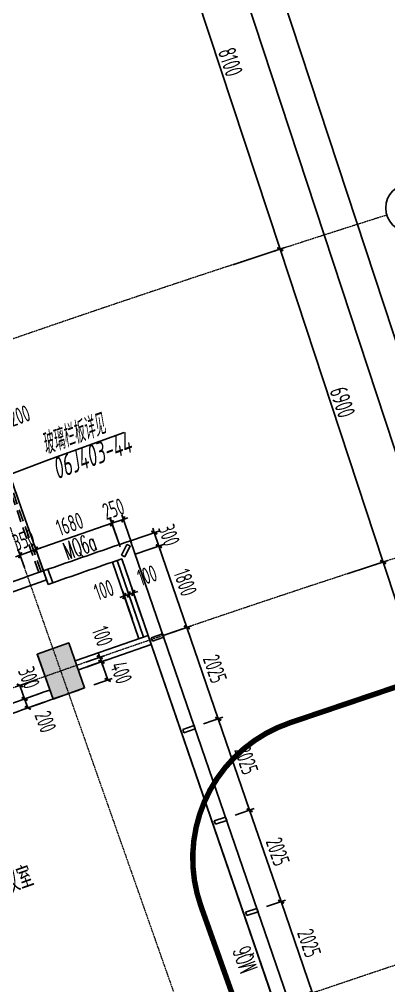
# Model space of a CAD drawing. Header units: millimetres. Extents: x 0 to 12110233, y -6694180 to 0.
# Drawn here: x 11677863 to 11685591, y -6416127 to -6395881 of the extents above; entities that cross this region are included whole.
import ezdxf
from ezdxf.enums import TextEntityAlignment as Align

# ---------------------------------------------------------------- set-up
doc = ezdxf.new("R2010")
doc.units = ezdxf.units.MM
doc.header["$LTSCALE"] = 10
for name, pattern in [('A1-RG-AXIS-3~4F$0$CENTER', [50.8, 31.75, -6.35, 6.35, -6.35]), ('A1-RI-F3$0$DASHED', [0.75, 0.5, -0.25]), ('A1-RI-F3$0$HIDDEN2', [0.1875, 0.125, -0.0625])]:
    doc.linetypes.add(name, pattern=pattern)
for name, color, linetype in [('A1-RD-3F$0$A-DIMS-1：100', 1, 'Continuous'), ('A1-RD-3F$0$A-GLAZ', 140, 'Continuous'), ('A1-RD-3F$0$A-louban', 5, 'Continuous'), ('A1-RG-AXIS-3~4F$0$A-COLU-HATH', 8, 'Continuous'), ('A1-RG-AXIS-3~4F$0$A-COLUMN', 7, 'Continuous'), ('A1-RG-AXIS-3~4F$0$A-DIMS-100', 1, 'Continuous'), ('A1-RG-AXIS-3~4F$0$A-SYMB-NAME', 13, 'Continuous'), ('A1-RI-F3$0$A-DIMS-1：100', 1, 'Continuous'), ('A1-RI-F3$0$A-FUZHUXIAN', 55, 'A1-RI-F3$0$HIDDEN2'), ('A1-RI-F3$0$A-SYMB', 4, 'Continuous'), ('A1-RI-F3$0$A-SYMB-AREA', 4, 'Continuous'), ('A1-RI-F3$0$A-SYMB-NAME', 4, 'Continuous'), ('A1-RI-F3$0$A-TEXT', 4, 'Continuous'), ('A1-RI-F3$0$A-TEXT1', 4, 'Continuous'), ('A1-RI-F3$0$A-WALL', 7, 'Continuous'), ('A1-RI-F3$0$N-SYMB-DOOR', 13, 'Continuous'), ('A1-RI-F3$0$N-SYMB-DOOR1', 13, 'Continuous'), ('A1-RI-F3$0$N-SYMB-DOOR2', 13, 'Continuous')]:
    doc.layers.add(name, color=color, linetype=linetype)
doc.layers.add('A1-RG-AXIS-3~4F$0$A-GRID', color=1, linetype='A1-RG-AXIS-3~4F$0$CENTER', lineweight=9)
doc.styles.add('A1-RD-3F$0$XD2008', font='xd-hzs.shx', dxfattribs={"width": 0.7, "bigfont": 'xd-hztxt.shx'})
doc.styles.add('A1-RG-AXIS-3~4F$0$A1-RG-AXIS$0$XD2008', font='xd-hzs.shx', dxfattribs={"width": 0.7, "bigfont": 'xd-hztxt.shx'})
doc.styles.add('A1-RG-AXIS-3~4F$0$XD2008', font='xd-hzs.shx', dxfattribs={"width": 0.7, "bigfont": 'xd-hztxt.shx'})
doc.styles.add('A1-RI-F3$0$ECADI', font='gbeitc.shx', dxfattribs={"width": 0.7, "bigfont": 'gbcbig.shx'})
doc.styles.add('A1-RI-F3$0$ECADI-SYM', font='simplex.shx', dxfattribs={"width": 0.7, "bigfont": 'hztxt.shx'})
doc.styles.add('A1-RI-F3$0$XD2008', font='xd-hzs.shx', dxfattribs={"width": 0.7, "bigfont": 'xd-hztxt.shx'})
doc.dimstyles.new('A1-RD-3F$0$XD100$0', dxfattribs={"dimscale": 100, "dimtxt": 3.5, "dimasz": 1, "dimexe": 1, "dimexo": 2, "dimgap": 1, "dimtad": 1, "dimdec": 0, "dimdsep": 46, "dimtxsty": 'A1-RD-3F$0$XD2008', "dimblk1": 'A1-RD-3F$0$_ArchTick', "dimblk2": 'A1-RD-3F$0$_ArchTick', "dimsah": 1, "dimcen": 2.5, "dimclrd": 1, "dimclre": 1, "dimclrt": 4, "dimaunit": 1, "dimadec": 0, "dimazin": 0, "dimtfac": 1, "dimtdec": 0, "dimtix": 1, "dimtmove": 2, "dimatfit": 3, "dimfxl": 0, "dimtolj": 1, "dimtzin": 0, "dimarcsym": 0})
doc.dimstyles.new('A1-RG-AXIS-3~4F$0$XD100$0', dxfattribs={"dimscale": 100, "dimtxt": 5.5, "dimasz": 1, "dimexe": 1, "dimexo": 2, "dimgap": 0.5, "dimtad": 1, "dimdec": 0, "dimdsep": 46, "dimtxsty": 'A1-RG-AXIS-3~4F$0$XD2008', "dimblk": 'A1-RG-AXIS-3~4F$0$_ArchTick', "dimblk1": 'A1-RG-AXIS-3~4F$0$_ArchTick', "dimblk2": 'A1-RG-AXIS-3~4F$0$_ArchTick', "dimsah": 1, "dimcen": 2.5, "dimclrt": 4, "dimazin": 0, "dimtfac": 1, "dimtdec": 0, "dimtix": 1, "dimtmove": 0, "dimatfit": 3, "dimfxl": 0, "dimtolj": 1, "dimtzin": 0, "dimarcsym": 0})
doc.dimstyles.new('A1-RI-F3$0$XD100$0', dxfattribs={"dimscale": 100, "dimtxt": 3.5, "dimasz": 2, "dimexe": 1, "dimexo": 2, "dimgap": 1, "dimtad": 1, "dimdec": 0, "dimdsep": 46, "dimtxsty": 'A1-RI-F3$0$XD2008', "dimblk1": 'A1-RI-F3$0$_ArchTick', "dimblk2": 'A1-RI-F3$0$_ArchTick', "dimsah": 1, "dimcen": 2.5, "dimclrd": 1, "dimclre": 1, "dimclrt": 4, "dimaunit": 1, "dimadec": 0, "dimazin": 0, "dimtfac": 1, "dimtdec": 0, "dimtix": 1, "dimtmove": 2, "dimatfit": 3, "dimfxl": 0, "dimtolj": 1, "dimtzin": 0, "dimarcsym": 0})

# ---------------------------------------------------------------- blocks, each defined once
blk = doc.blocks.new('A1-RD-3F$0$_ArchTick')
at = {"color": 0, "linetype": 'ByBlock', "const_width": 0.4}
blk.add_lwpolyline([(-0.5, -0.5), (0.5, 0.5)], dxfattribs=at)
blk = doc.blocks.new('*D617')
at = {"layer": 'A1-RD-3F$0$A-DIMS-1：100', "color": 1, "linetype": 'ByBlock', "lineweight": -2}
for p, q in [((11683035, -6414471), (11683435, -6414334)), ((11683998, -6416282), (11683340, -6414366)), ((11683692, -6416386), (11684092, -6416249))]:
    blk.add_line(p, q, dxfattribs=at)
at = {"layer": 'A1-RD-3F$0$A-DIMS-1：100', "color": 1, "linetype": 'ByBlock', "lineweight": -2, "xscale": 100, "yscale": 100, "zscale": 100}
for p, rotation in [((11683340, -6414366), 108.9456767238469), ((11683998, -6416282), 288.9456767238469)]:
    blk.add_blockref('A1-RD-3F$0$_ArchTick', p, dxfattribs=dict(at, rotation=rotation))
at = {"layer": 'A1-RD-3F$0$A-DIMS-1：100', "color": 4, "linetype": 'ByBlock', "insert": (11683929, -6415235), "char_height": 350, "attachment_point": 5, "rotation": 288.9457, "style": 'A1-RD-3F$0$XD2008'}
blk.add_mtext('\\A1;2025', dxfattribs=at)
blk = doc.blocks.new('*D618')
at = {"layer": 'A1-RD-3F$0$A-DIMS-1：100', "color": 1, "linetype": 'ByBlock', "lineweight": -2}
for p, q in [((11682377, -6412556), (11682777, -6412418)), ((11683340, -6414366), (11682683, -6412451)), ((11683035, -6414471), (11683435, -6414334))]:
    blk.add_line(p, q, dxfattribs=at)
at = {"layer": 'A1-RD-3F$0$A-DIMS-1：100', "color": 1, "linetype": 'ByBlock', "lineweight": -2, "xscale": 100, "yscale": 100, "zscale": 100}
for p, rotation in [((11682683, -6412451), 108.945676725204), ((11683340, -6414366), 288.945676725204)]:
    blk.add_blockref('A1-RD-3F$0$_ArchTick', p, dxfattribs=dict(at, rotation=rotation))
at = {"layer": 'A1-RD-3F$0$A-DIMS-1：100', "color": 4, "linetype": 'ByBlock', "insert": (11683272, -6413319), "char_height": 350, "attachment_point": 5, "rotation": 288.9457, "style": 'A1-RD-3F$0$XD2008'}
blk.add_mtext('\\A1;2025', dxfattribs=at)
blk = doc.blocks.new('*D619')
at = {"layer": 'A1-RD-3F$0$A-DIMS-1：100', "color": 1, "linetype": 'ByBlock', "lineweight": -2}
for p, q in [((11681720, -6410641), (11682120, -6410503)), ((11682683, -6412451), (11682025, -6410536)), ((11682377, -6412556), (11682777, -6412418))]:
    blk.add_line(p, q, dxfattribs=at)
at = {"layer": 'A1-RD-3F$0$A-DIMS-1：100', "color": 1, "linetype": 'ByBlock', "lineweight": -2, "xscale": 100, "yscale": 100, "zscale": 100}
for p, rotation in [((11682025, -6410536), 108.9456767252172), ((11682683, -6412451), 288.9456767252171)]:
    blk.add_blockref('A1-RD-3F$0$_ArchTick', p, dxfattribs=dict(at, rotation=rotation))
at = {"layer": 'A1-RD-3F$0$A-DIMS-1：100', "color": 4, "linetype": 'ByBlock', "insert": (11682614, -6411404), "char_height": 350, "attachment_point": 5, "rotation": 288.9457, "style": 'A1-RD-3F$0$XD2008'}
blk.add_mtext('\\A1;2025', dxfattribs=at)
blk = doc.blocks.new('*D620')
at = {"layer": 'A1-RD-3F$0$A-DIMS-1：100', "color": 1, "linetype": 'ByBlock', "lineweight": -2}
for p, q in [((11681063, -6408725), (11681463, -6408588)), ((11682026, -6410536), (11681369, -6408620)), ((11681720, -6410641), (11682120, -6410503))]:
    blk.add_line(p, q, dxfattribs=at)
at = {"layer": 'A1-RD-3F$0$A-DIMS-1：100', "color": 1, "linetype": 'ByBlock', "lineweight": -2, "xscale": 100, "yscale": 100, "zscale": 100}
for p, rotation in [((11681369, -6408620), 108.9265938819784), ((11682026, -6410536), 288.9265938819784)]:
    blk.add_blockref('A1-RD-3F$0$_ArchTick', p, dxfattribs=dict(at, rotation=rotation))
at = {"layer": 'A1-RD-3F$0$A-DIMS-1：100', "color": 4, "linetype": 'ByBlock', "insert": (11681957, -6409489), "char_height": 350, "attachment_point": 5, "rotation": 288.9266, "style": 'A1-RD-3F$0$XD2008'}
blk.add_mtext('\\A1;2025', dxfattribs=at)
blk = doc.blocks.new('*D696')
at = {"layer": 'A1-RD-3F$0$A-DIMS-1：100', "color": 1, "linetype": 'ByBlock', "lineweight": -2}
for p, q in [((11680289, -6407088), (11680879, -6406885)), ((11681369, -6408620), (11680784, -6406918)), ((11680873, -6408790), (11681463, -6408588))]:
    blk.add_line(p, q, dxfattribs=at)
at = {"layer": 'A1-RD-3F$0$A-DIMS-1：100', "color": 1, "linetype": 'ByBlock', "lineweight": -2, "xscale": 100, "yscale": 100, "zscale": 100}
for p, rotation in [((11680784, -6406918), 108.944630007578), ((11681369, -6408620), 288.944630007578)]:
    blk.add_blockref('A1-RD-3F$0$_ArchTick', p, dxfattribs=dict(at, rotation=rotation))
at = {"layer": 'A1-RD-3F$0$A-DIMS-1：100', "color": 4, "linetype": 'ByBlock', "insert": (11681337, -6407680), "char_height": 350, "attachment_point": 5, "rotation": 288.9446, "style": 'A1-RD-3F$0$XD2008'}
blk.add_mtext('\\A1;1800', dxfattribs=at)
blk = doc.blocks.new('*D697')
at = {"layer": 'A1-RD-3F$0$A-DIMS-1：100', "color": 1, "linetype": 'ByBlock', "lineweight": -2}
for p, q in [((11680191, -6406804), (11680781, -6406601)), ((11680687, -6406634), (11680654, -6406539)), ((11680784, -6406917), (11680687, -6406634)), ((11680289, -6407088), (11680879, -6406885)), ((11680784, -6406917), (11680817, -6407012))]:
    blk.add_line(p, q, dxfattribs=at)
at = {"layer": 'A1-RD-3F$0$A-DIMS-1：100', "color": 1, "linetype": 'ByBlock', "lineweight": -2, "xscale": 100, "yscale": 100, "zscale": 100}
for p, rotation in [((11680687, -6406634), 288.9645384254018), ((11680784, -6406917), 108.9645384254018)]:
    blk.add_blockref('A1-RD-3F$0$_ArchTick', p, dxfattribs=dict(at, rotation=rotation))
at = {"layer": 'A1-RD-3F$0$A-DIMS-1：100', "color": 4, "linetype": 'ByBlock', "insert": (11680996, -6406686), "char_height": 350, "attachment_point": 5, "rotation": 288.9645, "style": 'A1-RD-3F$0$XD2008'}
blk.add_mtext('\\A1;300', dxfattribs=at)
blk = doc.blocks.new('A1-RD-3F$0$chuangkuang')
at = {"linetype": 'ByBlock'}
for p, q in [((11593433, -6456040), (11593631, -6455887)), ((11593677, -6455946), (11593479, -6456099)), ((11593631, -6455887), (11593677, -6455946)), ((11593479, -6456099), (11593433, -6456040))]:
    blk.add_line(p, q, dxfattribs=at)
blk = doc.blocks.new('A1-RI-F3$0$_ArchTick')
at = {"color": 0, "linetype": 'ByBlock', "const_width": 0.4}
blk.add_lwpolyline([(-0.5, -0.5), (0.5, 0.5)], dxfattribs=at)
blk = doc.blocks.new('*D43')
at = {"layer": 'A1-RI-F3$0$A-DIMS-1：100', "color": 1, "linetype": 'ByBlock', "lineweight": -2}
for p, q in [((11679737, -6392507), (11682247, -6391681)), ((11682152, -6391712), (11691055, -6418786)), ((11688640, -6419580), (11691150, -6418754))]:
    blk.add_line(p, q, dxfattribs=at)
at = {"layer": 'A1-RI-F3$0$A-DIMS-1：100', "color": 1, "linetype": 'ByBlock', "lineweight": -2, "xscale": 100, "yscale": 100, "zscale": 100}
for p, rotation in [((11682152, -6391712), 108.2035673494303), ((11691055, -6418786), 288.2035673494303)]:
    blk.add_blockref('A1-RI-F3$0$_ArchTick', p, dxfattribs=dict(at, rotation=rotation))
at = {"layer": 'A1-RI-F3$0$A-DIMS-1：100', "color": 4, "linetype": 'ByBlock', "insert": (11686865, -6405163), "char_height": 350, "attachment_point": 5, "rotation": 288.2036, "style": 'A1-RI-F3$0$XD2008'}
blk.add_mtext('\\A1;28500', dxfattribs=at)
blk = doc.blocks.new('A1-RI-F3$0$5erhfh')
at = {"layer": 'A1-RI-F3$0$A-SYMB-AREA', "style": 'A1-RI-F3$0$ECADI', "width": 0.7}
blk.add_attdef('340M2', text='', height=2.5, dxfattribs=at).set_placement((0, 1.25), align=Align.MIDDLE_LEFT)
at = {"layer": 'A1-RI-F3$0$A-SYMB-NAME', "style": 'A1-RI-F3$0$ECADI', "width": 0.7}
blk.add_attdef('CHINESENAME', (-12.29, 3.09), '', height=4.5, dxfattribs=at)
blk = doc.blocks.new('*D231')
at = {"layer": 'A1-RI-F3$0$A-DIMS-1：100', "color": 1, "linetype": 'ByBlock', "lineweight": -2}
for p, q in [((11677970, -6407363), (11677847, -6407013)), ((11678210, -6406991), (11677880, -6407107)), ((11678300, -6407247), (11678177, -6406897)), ((11678210, -6406991), (11678304, -6406958)), ((11677880, -6407107), (11677786, -6407140))]:
    blk.add_line(p, q, dxfattribs=at)
at = {"layer": 'A1-RI-F3$0$A-DIMS-1：100', "color": 1, "linetype": 'ByBlock', "lineweight": -2, "xscale": 100, "yscale": 100, "zscale": 100}
for p, rotation in [((11677880, -6407107), 19.3574965046497), ((11678210, -6406991), 199.3574965046497)]:
    blk.add_blockref('A1-RI-F3$0$_ArchTick', p, dxfattribs=dict(at, rotation=rotation))
at = {"layer": 'A1-RI-F3$0$A-DIMS-1：100', "color": 4, "linetype": 'ByBlock', "insert": (11677954, -6406790), "char_height": 350, "attachment_point": 5, "rotation": 19.3575, "style": 'A1-RI-F3$0$XD2008'}
blk.add_mtext('\\A1;350', dxfattribs=at)
blk = doc.blocks.new('*D232')
at = {"layer": 'A1-RI-F3$0$A-DIMS-1：100', "color": 1, "linetype": 'ByBlock', "lineweight": -2}
for p, q in [((11679970, -6406933), (11679767, -6406345)), ((11679799, -6406439), (11678212, -6406990)), ((11678383, -6407483), (11678180, -6406895))]:
    blk.add_line(p, q, dxfattribs=at)
at = {"layer": 'A1-RI-F3$0$A-DIMS-1：100', "color": 1, "linetype": 'ByBlock', "lineweight": -2, "xscale": 100, "yscale": 100, "zscale": 100}
for p, rotation in [((11679799, -6406439), 19.12505656583533), ((11678212, -6406990), 199.1250565658353)]:
    blk.add_blockref('A1-RI-F3$0$_ArchTick', p, dxfattribs=dict(at, rotation=rotation))
at = {"layer": 'A1-RI-F3$0$A-DIMS-1：100', "color": 4, "linetype": 'ByBlock', "insert": (11678916, -6406455), "char_height": 350, "attachment_point": 5, "rotation": 19.1251, "style": 'A1-RI-F3$0$XD2008'}
blk.add_mtext('\\A1;1680', dxfattribs=at)
blk = doc.blocks.new('*D233')
at = {"layer": 'A1-RI-F3$0$A-DIMS-1：100', "color": 1, "linetype": 'ByBlock', "lineweight": -2}
for p, q in [((11679971, -6406932), (11679769, -6406344)), ((11679802, -6406439), (11680038, -6406358)), ((11680208, -6406851), (11680006, -6406263)), ((11680038, -6406358), (11680133, -6406325)), ((11679802, -6406439), (11679707, -6406471))]:
    blk.add_line(p, q, dxfattribs=at)
at = {"layer": 'A1-RI-F3$0$A-DIMS-1：100', "color": 1, "linetype": 'ByBlock', "lineweight": -2, "xscale": 100, "yscale": 100, "zscale": 100}
for p, rotation in [((11679802, -6406439), 18.94567672543111), ((11680038, -6406358), 198.945676725431)]:
    blk.add_blockref('A1-RI-F3$0$_ArchTick', p, dxfattribs=dict(at, rotation=rotation))
at = {"layer": 'A1-RI-F3$0$A-DIMS-1：100', "color": 4, "linetype": 'ByBlock', "insert": (11679831, -6406138), "char_height": 350, "attachment_point": 5, "rotation": 18.9457, "style": 'A1-RI-F3$0$XD2008'}
blk.add_mtext('\\A1;250', dxfattribs=at)
blk = doc.blocks.new('*D255')
at = {"layer": 'A1-RI-F3$0$A-DIMS-1：100', "color": 1, "linetype": 'ByBlock', "lineweight": -2}
for p, q in [((11679289, -6409444), (11679675, -6409310)), ((11679712, -6409721), (11679581, -6409343)), ((11679420, -6409822), (11679806, -6409688))]:
    blk.add_line(p, q, dxfattribs=at)
at = {"layer": 'A1-RI-F3$0$A-DIMS-1：100', "color": 1, "linetype": 'ByBlock', "lineweight": -2, "xscale": 100, "yscale": 100, "zscale": 100}
for p, rotation in [((11679581, -6409343), 109.1256524009769), ((11679712, -6409721), 289.1256524009769)]:
    blk.add_blockref('A1-RI-F3$0$_ArchTick', p, dxfattribs=dict(at, rotation=rotation))
at = {"layer": 'A1-RI-F3$0$A-DIMS-1：100', "color": 4, "linetype": 'ByBlock', "insert": (11679996, -6409566), "char_height": 350, "attachment_point": 5, "rotation": 289.1257, "style": 'A1-RI-F3$0$XD2008'}
blk.add_mtext('\\A1;400', dxfattribs=at)
blk = doc.blocks.new('*D253')
at = {"layer": 'A1-RI-F3$0$A-DIMS-1：100', "color": 1, "linetype": 'ByBlock', "lineweight": -2}
for p, q in [((11679258, -6409348), (11679641, -6409214)), ((11679547, -6409247), (11679514, -6409153)), ((11679580, -6409342), (11679547, -6409247)), ((11679291, -6409442), (11679674, -6409309)), ((11679580, -6409342), (11679613, -6409436))]:
    blk.add_line(p, q, dxfattribs=at)
at = {"layer": 'A1-RI-F3$0$A-DIMS-1：100', "color": 1, "linetype": 'ByBlock', "lineweight": -2, "xscale": 100, "yscale": 100, "zscale": 100}
for p, rotation in [((11679547, -6409247), 289.2896641167065), ((11679580, -6409342), 109.2896641167065)]:
    blk.add_blockref('A1-RI-F3$0$_ArchTick', p, dxfattribs=dict(at, rotation=rotation))
at = {"layer": 'A1-RI-F3$0$A-DIMS-1：100', "color": 4, "linetype": 'ByBlock', "insert": (11679603, -6408804), "char_height": 350, "attachment_point": 5, "rotation": 289.2897, "style": 'A1-RI-F3$0$XD2008'}
blk.add_mtext('\\A1;100', dxfattribs=at)
blk = doc.blocks.new('*D257')
at = {"layer": 'A1-RI-F3$0$A-DIMS-1：100', "color": 1, "linetype": 'ByBlock', "lineweight": -2}
for p, q in [((11678213, -6409716), (11677780, -6409869)), ((11677974, -6410118), (11677874, -6409836)), ((11678313, -6409999), (11677879, -6410152))]:
    blk.add_line(p, q, dxfattribs=at)
at = {"layer": 'A1-RI-F3$0$A-DIMS-1：100', "color": 1, "linetype": 'ByBlock', "lineweight": -2, "xscale": 100, "yscale": 100, "zscale": 100}
for p, rotation in [((11677874, -6409836), 109.4235659006547), ((11677974, -6410118), 289.4235659006547)]:
    blk.add_blockref('A1-RI-F3$0$_ArchTick', p, dxfattribs=dict(at, rotation=rotation))
at = {"layer": 'A1-RI-F3$0$A-DIMS-1：100', "color": 4, "linetype": 'ByBlock', "insert": (11678065, -6409673), "char_height": 350, "attachment_point": 5, "rotation": 289.4236, "style": 'A1-RI-F3$0$XD2008'}
blk.add_mtext('\\A1;300', dxfattribs=at)
blk = doc.blocks.new('*D258')
at = {"layer": 'A1-RI-F3$0$A-DIMS-1：100', "color": 1, "linetype": 'ByBlock', "lineweight": -2}
for p, q in [((11678313, -6409999), (11677879, -6410152)), ((11678379, -6410187), (11677946, -6410340)), ((11677974, -6410118), (11678040, -6410307))]:
    blk.add_line(p, q, dxfattribs=at)
at = {"layer": 'A1-RI-F3$0$A-DIMS-1：100', "color": 1, "linetype": 'ByBlock', "lineweight": -2, "xscale": 100, "yscale": 100, "zscale": 100}
for p, rotation in [((11677974, -6410118), 109.4235659315008), ((11678040, -6410307), 289.4235659315008)]:
    blk.add_blockref('A1-RI-F3$0$_ArchTick', p, dxfattribs=dict(at, rotation=rotation))
at = {"layer": 'A1-RI-F3$0$A-DIMS-1：100', "color": 4, "linetype": 'ByBlock', "insert": (11678411, -6410596), "char_height": 350, "attachment_point": 5, "rotation": 289.4236, "style": 'A1-RI-F3$0$XD2008'}
blk.add_mtext('\\A1;200', dxfattribs=at)
blk = doc.blocks.new('*D379')
at = {"layer": 'A1-RI-F3$0$A-DIMS-1：100', "color": 1, "linetype": 'ByBlock', "lineweight": -2}
for p, q in [((11677364, -6404582), (11677270, -6404615)), ((11677372, -6404606), (11677331, -6404488)), ((11677364, -6404582), (11677553, -6404516)), ((11677561, -6404539), (11677520, -6404422)), ((11677553, -6404516), (11677647, -6404483))]:
    blk.add_line(p, q, dxfattribs=at)
at = {"layer": 'A1-RI-F3$0$A-DIMS-1：100', "color": 1, "linetype": 'ByBlock', "lineweight": -2, "xscale": 100, "yscale": 100, "zscale": 100}
for p, rotation in [((11677364, -6404582), 19.35794117846751), ((11677553, -6404516), 199.3579411784675)]:
    blk.add_blockref('A1-RI-F3$0$_ArchTick', p, dxfattribs=dict(at, rotation=rotation))
at = {"layer": 'A1-RI-F3$0$A-DIMS-1：100', "color": 4, "linetype": 'ByBlock', "insert": (11677864, -6404185), "char_height": 350, "attachment_point": 5, "rotation": 19.3579, "style": 'A1-RI-F3$0$XD2008'}
blk.add_mtext('\\A1;200', dxfattribs=at)
blk = doc.blocks.new('A1-RG-AXIS-3~4F$0$_ArchTick')
at = {"color": 0, "linetype": 'ByBlock', "const_width": 0.4}
blk.add_lwpolyline([(-0.5, -0.5), (0.5, 0.5)], dxfattribs=at)
blk = doc.blocks.new('*D713')
at = {"layer": 'A1-RG-AXIS-3~4F$0$A-DIMS-100', "color": 0, "lineweight": -2}
for p, q in [((11680096, -6393230), (11681807, -6392668)), ((11690356, -6419016), (11681712, -6392699)), ((11688740, -6419547), (11690451, -6418985))]:
    blk.add_line(p, q, dxfattribs=at)
at = {"layer": 'A1-RG-AXIS-3~4F$0$A-DIMS-100', "color": 0, "lineweight": -2, "xscale": 100, "yscale": 100, "zscale": 100}
for p, rotation in [((11681712, -6392699), 108.182712823025), ((11690356, -6419016), 288.182712823025)]:
    blk.add_blockref('A1-RG-AXIS-3~4F$0$_ArchTick', p, dxfattribs=dict(at, rotation=rotation))
at = {"layer": 'A1-RG-AXIS-3~4F$0$A-DIMS-100', "color": 4, "insert": (11686260, -6405784), "char_height": 375, "attachment_point": 5, "rotation": 288.1827, "style": 'A1-RG-AXIS-3~4F$0$XD2008'}
blk.add_mtext('\\A1;27700', dxfattribs=at)
blk = doc.blocks.new('*D714')
at = {"layer": 'A1-RG-AXIS-3~4F$0$A-DIMS-100', "color": 0, "lineweight": -2}
for p, q in [((11683172, -6400747), (11683229, -6400729)), ((11685477, -6407253), (11683324, -6400698)), ((11685305, -6407309), (11685382, -6407284))]:
    blk.add_line(p, q, dxfattribs=at)
at = {"layer": 'A1-RG-AXIS-3~4F$0$A-DIMS-100', "color": 0, "lineweight": -2, "xscale": 100, "yscale": 100, "zscale": 100}
for p, rotation in [((11683324, -6400698), 108.1827128230255), ((11685477, -6407253), 288.1827128230256)]:
    blk.add_blockref('A1-RG-AXIS-3~4F$0$_ArchTick', p, dxfattribs=dict(at, rotation=rotation))
at = {"layer": 'A1-RG-AXIS-3~4F$0$A-DIMS-100', "color": 4, "insert": (11684626, -6403901), "char_height": 375, "attachment_point": 5, "rotation": 288.1827, "style": 'A1-RG-AXIS-3~4F$0$XD2008'}
blk.add_mtext('\\A1;6900', dxfattribs=at)
blk = doc.blocks.new('*D715')
at = {"layer": 'A1-RG-AXIS-3~4F$0$A-DIMS-100', "color": 0, "lineweight": -2}
for p, q in [((11684723, -6407499), (11685571, -6407220)), ((11688005, -6414946), (11685476, -6407251)), ((11687252, -6415194), (11688100, -6414915))]:
    blk.add_line(p, q, dxfattribs=at)
at = {"layer": 'A1-RG-AXIS-3~4F$0$A-DIMS-100', "color": 0, "lineweight": -2, "xscale": 100, "yscale": 100, "zscale": 100}
for p, rotation in [((11685476, -6407251), 108.1934151448586), ((11688005, -6414946), 288.1934151448585)]:
    blk.add_blockref('A1-RG-AXIS-3~4F$0$_ArchTick', p, dxfattribs=dict(at, rotation=rotation))
at = {"layer": 'A1-RG-AXIS-3~4F$0$A-DIMS-100', "color": 4, "insert": (11686966, -6411025), "char_height": 375, "attachment_point": 5, "rotation": 288.1934, "style": 'A1-RG-AXIS-3~4F$0$XD2008'}
blk.add_mtext('\\A1;8100', dxfattribs=at)
blk = doc.blocks.new('*D716')
at = {"layer": 'A1-RG-AXIS-3~4F$0$A-DIMS-100', "color": 0, "lineweight": -2}
for p, q in [((11679796, -6393329), (11680883, -6392971)), ((11683323, -6400695), (11680788, -6393002)), ((11682332, -6401022), (11683418, -6400664))]:
    blk.add_line(p, q, dxfattribs=at)
at = {"layer": 'A1-RG-AXIS-3~4F$0$A-DIMS-100', "color": 0, "lineweight": -2, "xscale": 100, "yscale": 100, "zscale": 100}
for p, rotation in [((11680788, -6393002), 108.2397998855985), ((11683323, -6400695), 288.2397998855985)]:
    blk.add_blockref('A1-RG-AXIS-3~4F$0$_ArchTick', p, dxfattribs=dict(at, rotation=rotation))
at = {"layer": 'A1-RG-AXIS-3~4F$0$A-DIMS-100', "color": 4, "insert": (11682281, -6396774), "char_height": 375, "attachment_point": 5, "rotation": 288.2398, "style": 'A1-RG-AXIS-3~4F$0$XD2008'}
blk.add_mtext('\\A1;8100', dxfattribs=at)
blk = doc.blocks.new('A1-RG-AXIS-3~4F$0$colu')
at = {"layer": 'A1-RG-AXIS-3~4F$0$A-COLU-HATH', "linetype": 'ByBlock'}
h = blk.add_hatch(color=256, dxfattribs=at)
h.paths.add_polyline_path([(11645506, -6407138), (11645842, -6407864), (11645388, -6408074), (11645053, -6407348)])
h.paths.add_polyline_path([(11672567, -6404095), (11672841, -6404846), (11673311, -6404675), (11673037, -6403924)])
h.paths.add_polyline_path([(11669749, -6396288), (11670092, -6397229), (11670562, -6397058), (11670219, -6396117)])
h.paths.add_polyline_path([(11648218, -6414201), (11648554, -6414927), (11649008, -6414718), (11648672, -6413991)])
h.paths.add_polyline_path([(11630302, -6423285), (11630693, -6423983), (11631129, -6423739), (11630739, -6423040)])
h.paths.add_polyline_path([(11626248, -6416039), (11626639, -6416737), (11627075, -6416493), (11626684, -6415795)])
h.paths.add_polyline_path([(11604911, -6438704), (11605417, -6439448), (11605996, -6439055), (11605490, -6438311)])
h.paths.add_polyline_path([(11612319, -6433818), (11612802, -6434577), (11613393, -6434200), (11612909, -6433442)])
h.paths.add_polyline_path([(11678236, -6409178), (11678568, -6410121), (11679228, -6409889), (11678897, -6408946)])
h.paths.add_polyline_path([(11591264, -6433839), (11591159, -6433557), (11590222, -6433908), (11590400, -6434382)])
h.paths.add_polyline_path([(11582706, -6437301), (11582516, -6436795), (11581580, -6437146), (11581700, -6437471)])
h.paths.add_polyline_path([(11606395, -6455924), (11606921, -6456654), (11607489, -6456244), (11606962, -6455514)])
h.paths.add_polyline_path([(11613307, -6451074), (11613812, -6451818), (11614392, -6451425), (11613886, -6450680)])
h.paths.add_polyline_path([(11620356, -6446424), (11620839, -6447183), (11621430, -6446806), (11620946, -6446047)])
h.paths.add_polyline_path([(11627535, -6441978), (11627997, -6442751), (11628598, -6442392), (11628136, -6441619)])
h.paths.add_polyline_path([(11634839, -6437741), (11635279, -6438526), (11635889, -6438184), (11635450, -6437399)])
h.paths.add_polyline_path([(11642262, -6433715), (11642678, -6434512), (11643299, -6434188), (11642882, -6433391)])
h.paths.add_polyline_path([(11657439, -6426310), (11657809, -6427131), (11658447, -6426843), (11658077, -6426022)])
h.paths.add_polyline_path([(11665180, -6422938), (11665527, -6423769), (11666173, -6423499), (11665826, -6422668)])
h.paths.add_polyline_path([(11673015, -6419789), (11673338, -6420629), (11673991, -6420379), (11673669, -6419538)])
h.paths.add_polyline_path([(11675949, -6402668), (11676281, -6403611), (11676941, -6403379), (11676610, -6402436)])
h.paths.add_polyline_path([(11632163, -6412872), (11631542, -6413196), (11632283, -6414615), (11632904, -6414290)])
h.paths.add_polyline_path([(11648553, -6404923), (11647915, -6405211), (11648573, -6406669), (11649211, -6406381)])
h.paths.add_polyline_path([(11590472, -6449024), (11591080, -6449817), (11591635, -6449392), (11591027, -6448598)])
h.paths.add_polyline_path([(11601626, -6449315), (11602153, -6450044), (11602720, -6449635), (11602194, -6448905)])
h.paths.add_polyline_path([(11597647, -6443800), (11598174, -6444530), (11598741, -6444120), (11598215, -6443391)])
h.paths.add_polyline_path([(11600306, -6431919), (11600812, -6432664), (11601391, -6432270), (11600885, -6431526)])
h.paths.add_polyline_path([(11615974, -6439552), (11616458, -6440311), (11617048, -6439934), (11616564, -6439175)])
h.paths.add_polyline_path([(11615655, -6422109), (11616117, -6422881), (11616718, -6422522), (11616256, -6421750)])
h.paths.add_polyline_path([(11619863, -6429147), (11620325, -6429919), (11620926, -6429560), (11620464, -6428788)])
h.paths.add_polyline_path([(11630859, -6430629), (11631299, -6431414), (11631910, -6431072), (11631470, -6430287)])
h.paths.add_polyline_path([(11627539, -6424694), (11627978, -6425480), (11628589, -6425138), (11628150, -6424353)])
h.paths.add_polyline_path([(11638488, -6426491), (11638905, -6427289), (11639525, -6426965), (11639108, -6426167)])
h.paths.add_polyline_path([(11646232, -6422575), (11646626, -6423384), (11647255, -6423078), (11646862, -6422268)])
h.paths.add_polyline_path([(11654086, -6418882), (11654456, -6419702), (11655094, -6419414), (11654724, -6418594)])
h.paths.add_polyline_path([(11659423, -6409141), (11659770, -6409971), (11660416, -6409702), (11660069, -6408871)])
h.paths.add_polyline_path([(11662042, -6415416), (11662388, -6416247), (11663034, -6415977), (11662688, -6415147)])
h.paths.add_polyline_path([(11670094, -6412181), (11670417, -6413021), (11671070, -6412770), (11670748, -6411930)])
edge = h.paths.add_edge_path()
edge.add_arc((11595249, -6454684), 425, 0, 360)
h.paths.add_polyline_path([(11585545, -6442594), (11586154, -6443388), (11586709, -6442962), (11586101, -6442168)])
h.paths.add_polyline_path([(11592849, -6437150), (11593376, -6437880), (11593943, -6437471), (11593417, -6436741)])
h.paths.add_polyline_path([(11608730, -6444330), (11609235, -6445075), (11609815, -6444682), (11609309, -6443937)])
h.paths.add_polyline_path([(11607910, -6426904), (11608394, -6427663), (11608984, -6427286), (11608500, -6426527)])
h.paths.add_polyline_path([(11623353, -6434983), (11623815, -6435756), (11624415, -6435396), (11623953, -6434624)])
h.paths.add_polyline_path([(11623535, -6417538), (11623974, -6418324), (11624585, -6417982), (11624146, -6417197)])
h.paths.add_polyline_path([(11635339, -6420464), (11635756, -6421262), (11636376, -6420938), (11635960, -6420140)])
h.paths.add_polyline_path([(11643258, -6416460), (11643651, -6417269), (11644281, -6416963), (11643887, -6416153)])
h.paths.add_polyline_path([(11651288, -6412684), (11651658, -6413504), (11652296, -6413216), (11651926, -6412396)])
h.paths.add_polyline_path([(11656266, -6401573), (11656651, -6402496), (11657297, -6402226), (11656912, -6401304)])
h.paths.add_polyline_path([(11664718, -6398177), (11665077, -6399111), (11665730, -6398860), (11665372, -6397926)])
h.paths.add_polyline_path([(11667657, -6405832), (11667980, -6406673), (11668633, -6406422), (11668311, -6405582)])
h.paths.add_polyline_path([(11673265, -6395025), (11673596, -6395969), (11674256, -6395737), (11673925, -6394793)])
edge = h.paths.add_edge_path()
edge.add_arc((11681417, -6417175), 425, 0, 360)
edge = h.paths.add_edge_path()
edge.add_arc((11600176, -6461115), 425, 0, 360)
edge = h.paths.add_edge_path()
edge.add_arc((11640554, -6410101), 425, 0, 360)
at = {"layer": 'A1-RG-AXIS-3~4F$0$A-COLUMN'}
blk.add_lwpolyline([(11678236, -6409178), (11678568, -6410121), (11679228, -6409889), (11678897, -6408946)], close=True, dxfattribs=at)
blk = doc.blocks.new('A1-RG-AXIS-3~4F$0$A1zhouhao')
at = {"color": 13}
blk.add_circle((11937809, -6402822), 500, dxfattribs=at)
at = {"style": 'A1-RG-AXIS-3~4F$0$A1-RG-AXIS$0$XD2008', "width": 0.7}
blk.add_attdef('GRID', text='', height=500, dxfattribs=at).set_placement((11937809, -6402822), align=Align.MIDDLE)
blk = doc.blocks.new('A1-RI-F3$0$mc')
at = {"layer": 'A1-RI-F3$0$N-SYMB-DOOR', "style": 'A1-RI-F3$0$ECADI-SYM', "width": 0.7}
for tag, p in [('门窗主编号1', (56, -311)), ('门窗主编号2', (668, -311))]:
    blk.add_attdef(tag, p, '', height=180, dxfattribs=at)
at = {"layer": 'A1-RI-F3$0$N-SYMB-DOOR', "style": 'A1-RI-F3$0$ECADI-SYM', "width": 0.7, "flags": 1}
for tag, p in [('洞口尺寸(宽X高)', (56, -717)), ('备注', (57, -921))]:
    blk.add_attdef(tag, p, '', height=180, dxfattribs=at)
at = {"layer": 'A1-RI-F3$0$N-SYMB-DOOR1', "style": 'A1-RI-F3$0$ECADI-SYM', "width": 0.7}
blk.add_attdef('门窗辅编号1', (56, -516), '', height=180, dxfattribs=at)
at = {"layer": 'A1-RI-F3$0$N-SYMB-DOOR2', "style": 'A1-RI-F3$0$ECADI-SYM', "width": 0.7}
blk.add_attdef('门窗辅编号2', (312, -516), '', height=180, dxfattribs=at)
blk = doc.blocks.new('*D563')
at = {"layer": 'A1-RI-F3$0$A-DIMS-1：100', "color": 1, "linetype": 'ByBlock', "lineweight": -2}
for p, q in [((11680324, -6408423), (11680122, -6407835)), ((11680419, -6408391), (11680217, -6407803)), ((11680154, -6407930), (11680060, -6407962)), ((11680154, -6407930), (11680249, -6407897)), ((11680249, -6407897), (11680344, -6407865))]:
    blk.add_line(p, q, dxfattribs=at)
at = {"layer": 'A1-RI-F3$0$A-DIMS-1：100', "color": 1, "linetype": 'ByBlock', "lineweight": -2, "xscale": 100, "yscale": 100, "zscale": 100}
for p, rotation in [((11680154, -6407930), 18.96103877577019), ((11680249, -6407897), 198.9610387757702)]:
    blk.add_blockref('A1-RI-F3$0$_ArchTick', p, dxfattribs=dict(at, rotation=rotation))
at = {"layer": 'A1-RI-F3$0$A-DIMS-1：100', "color": 4, "linetype": 'ByBlock', "insert": (11680537, -6407531), "char_height": 350, "attachment_point": 5, "rotation": 18.961, "style": 'A1-RI-F3$0$XD2008'}
blk.add_mtext('\\A1;100', dxfattribs=at)
blk = doc.blocks.new('*D564')
at = {"layer": 'A1-RI-F3$0$A-DIMS-1：100', "color": 1, "linetype": 'ByBlock', "lineweight": -2}
for p, q in [((11680324, -6408423), (11680122, -6407835)), ((11680060, -6407962), (11679965, -6407995)), ((11680229, -6408456), (11680027, -6407868)), ((11680060, -6407962), (11680154, -6407930)), ((11680154, -6407930), (11680249, -6407897))]:
    blk.add_line(p, q, dxfattribs=at)
at = {"layer": 'A1-RI-F3$0$A-DIMS-1：100', "color": 1, "linetype": 'ByBlock', "lineweight": -2, "xscale": 100, "yscale": 100, "zscale": 100}
for p, rotation in [((11680154, -6407930), 198.9610387757702), ((11680060, -6407962), 18.96103877577019)]:
    blk.add_blockref('A1-RI-F3$0$_ArchTick', p, dxfattribs=dict(at, rotation=rotation))
at = {"layer": 'A1-RI-F3$0$A-DIMS-1：100', "color": 4, "linetype": 'ByBlock', "insert": (11679633, -6407835), "char_height": 350, "attachment_point": 5, "rotation": 18.961, "style": 'A1-RI-F3$0$XD2008'}
blk.add_mtext('\\A1;100', dxfattribs=at)
blk = doc.blocks.new('A1-RD-3F')
at = {"layer": 'A1-RD-3F$0$A-GLAZ', "ltscale": 0.25}
for p, q in [((11680191.3, -6406804), (11683860.1, -6417491.8)), ((11680005, -6407185.2), (11683479, -6417305.5))]:
    blk.add_line(p, q, dxfattribs=at)
for radius, start in [(303800, 108.926817), (303500, 108.983433)]:
    blk.add_arc((11778731.9, -6694178.6), radius, start, 109.290673, dxfattribs=at)
at = {"layer": 'A1-RD-3F$0$A-louban'}
for points in [[(11678467.4, -6407718.7), (11677504.8, -6404983.1), (11677693.2, -6404916.9), (11675012.6, -6397286.1), (11674624.5, -6396784.7), (11674435.7, -6396850.4), (11674130.8, -6395982.5), (11674508, -6395850), (11674047.5, -6394539, 0.0055257), (11667450.7, -6396925.8), (11667326.1, -6396598.7, 0.0025517), (11666111.5, -6397056.2), (11666235.8, -6397383.3, 0.0036833), (11661852, -6399082.3)], [(11599156.3, -6462911.6, -0.0824084), (11683479, -6417305.5), (11680005, -6407185.2, 0.0013406), (11678467.4, -6407718.7)]]:
    blk.add_lwpolyline(points, format="xyb", dxfattribs=at)
at = {"linetype": 'ByBlock', "xscale": -0.9999999999999991, "rotation": 101.8140613156901}
blk.add_blockref('A1-RD-3F$0$chuangkuang', (2987232.8, 3619185.3), dxfattribs=at)
at = {"linetype": 'ByBlock', "rotation": 161.0772922761518}
for p in [(20554129, -16275623.2), (20554789, -16277545.8), (20555446.4, -16279461.1), (20556103.9, -16281376.3)]:
    blk.add_blockref('A1-RD-3F$0$chuangkuang', p, dxfattribs=at)
at = {"layer": 'A1-RD-3F$0$A-DIMS-1：100', "color": 3, "linetype": 'ByBlock'}
for p1, p2, distance, picture, middle in [((11680099.6, -6407152.7), (11680002.1, -6406868.9), -724, '*D697', (11680995.6, -6406686.1)), ((11680683.9, -6408855.2), (11680099.6, -6407152.7), -724, '*D696', (11681336.6, -6407679.6)), ((11681530.5, -6410705.5), (11680873.7, -6408790), -523.3, '*D620', (11681957.3, -6409488.8)), ((11682188, -6412620.8), (11681530.5, -6410705.5), -523, '*D619', (11682614.1, -6411404)), ((11682845.5, -6414536.1), (11682188, -6412620.8), -523, '*D618', (11683271.6, -6413319.3)), ((11683502.9, -6416451.4), (11682845.5, -6414536.1), -523, '*D617', (11683929, -6415234.6))]:
    dim = blk.add_aligned_dim(p1=p1, p2=p2, distance=distance, dimstyle='A1-RD-3F$0$XD100$0', override={"dimasz": 1}, dxfattribs=at)
    dim.commit()
    dim.dimension.update_dxf_attribs({"geometry": picture, "text_midpoint": middle})
blk = doc.blocks.new('A1-RG-AXIS-3~4F')
at = {"layer": 'A1-RG-AXIS-3~4F$0$A-GRID', "linetype": 'A1-RG-AXIS-3~4F$0$CENTER', "ltscale": 0.05}
blk.add_lwpolyline([(11684567.3, -6426142.2), (11670777.5, -6386890)], dxfattribs=at)
blk.add_lwpolyline([(11682866.1, -6392336.6, 0.1037295), (11569674.9, -6456283.6, 0.1037295)], format="xyb", dxfattribs=at)
at = {"layer": 'A1-RG-AXIS-3~4F$0$A-GRID', "ltscale": 0.05}
blk.add_lwpolyline([(11690526.5, -6414141.6, 0.1045271), (11584753.6, -6473784.9, 0.1045271)], format="xyb", dxfattribs=at)
at = {"layer": 'A1-RG-AXIS-3~4F$0$A-GRID', "linetype": 'A1-RG-AXIS-3~4F$0$CENTER', "ltscale": 0.05}
blk.add_arc((11778731.9, -6694178.6), 308600, 107.574373, 131.323037, dxfattribs=at)
at = {"layer": 'A1-RG-AXIS-3~4F$0$A-GRID', "ltscale": 0.05}
blk.add_arc((11778731.9, -6694178.6), 301700, 107.53359, 131.336201, dxfattribs=at)
at = {"layer": 'A1-RG-AXIS-3~4F$0$A-COLU-HATH', "linetype": 'ByBlock'}
blk.add_blockref('A1-RG-AXIS-3~4F$0$colu', (0, 0), dxfattribs=at)
at = {"layer": 'A1-RG-AXIS-3~4F$0$A-SYMB-NAME', "linetype": 'ByBlock'}
ref = blk.add_blockref('A1-RG-AXIS-3~4F$0$A1zhouhao', (-1625844, -3889562.6), dxfattribs=dict(at, rotation=17.52772952623483))
ref.add_attrib('GRID', 'A1-D', dxfattribs={"layer": '0', "color": 4, "height": 350, "rotation": 17.52773, "style": 'A1-RG-AXIS-3~4F$0$A1-RG-AXIS$0$XD2008', "width": 0.7}).set_placement((11686029.2, -6399831.6), align=Align.MIDDLE)
at = {"layer": 'A1-RG-AXIS-3~4F$0$A-DIMS-100'}
for p1, p2, distance, picture, middle in [((11688550, -6419609.5), (11679906.2, -6393292.6), -1900.9, '*D713', (11686259.7, -6405783.8)), ((11682141.8, -6401084.3), (11679606.5, -6393391.3), -1243.6, '*D716', (11682280.8, -6396774.2)), ((11687062.4, -6415256.3), (11684533.4, -6407561.2), -992.5, '*D715', (11686966.4, -6411024.7))]:
    dim = blk.add_aligned_dim(p1=p1, p2=p2, distance=distance, dimstyle='A1-RG-AXIS-3~4F$0$XD100$0', override={"dimtxt": 3.75}, dxfattribs=at)
    dim.commit()
    dim.dimension.update_dxf_attribs({"geometry": picture, "text_midpoint": middle})
dim = blk.add_linear_dim(base=(11683323.7, -6400697.5), p1=(11685494.7, -6407247.1), p2=(11683362.4, -6400684.8), angle=288.18271, dimstyle='A1-RG-AXIS-3~4F$0$XD100$0', override={"dimtxt": 3.75}, dxfattribs=at)
dim.commit()
dim.dimension.update_dxf_attribs({"geometry": '*D714', "text_midpoint": (11684625.9, -6403901.1)})
blk = doc.blocks.new('A1-RI-F3')
at = {"layer": 'A1-RI-F3$0$A-FUZHUXIAN', "ltscale": 200}
for p, q in [((11678316.6, -6407453.7), (11677457.6, -6404999.7)), ((11678366.3, -6407435.9), (11677504.8, -6404983.1)), ((11678269.4, -6407470.2), (11677410.4, -6405016.2))]:
    blk.add_line(p, q, dxfattribs=at)
at = {"layer": 'A1-RI-F3$0$A-SYMB', "linetype": 'A1-RI-F3$0$DASHED', "const_width": 114.3, "elevation": 0}
blk.add_lwpolyline([(11689003.3, -6426288.4), (11696783.2, -6423656.4, 0.4100141), (11698677.1, -6419894.1), (11695424.7, -6409805.5, 0.4184304), (11691607.9, -6407884.2), (11683529.9, -6410617.2, 0.4187079), (11681664.7, -6414463.9), (11685215.2, -6424451.5, 0.4097286)], format="xyb", close=True, dxfattribs=at)
at = {"layer": 'A1-RI-F3$0$A-TEXT'}
for q in [(11680054.3, -6404534.9), (11677452.7, -6405495.4)]:
    blk.add_line((11678473.9, -6405110.2), q, dxfattribs=at)
at = {"layer": 'A1-RI-F3$0$A-WALL', "linetype": 'ByBlock'}
for p, q in [((11679907.6, -6407218.6), (11680459.3, -6408826.9)), ((11678467.3, -6407718.4), (11678368.3, -6407435.6)), ((11678368.4, -6407435.8), (11678462.8, -6407402.8)), ((11678561.8, -6407685.7), (11678462.8, -6407402.8)), ((11679813, -6407251.2), (11680364.8, -6408859.6)), ((11678561.8, -6407685.7), (11678467.4, -6407718.7)), ((11679032.4, -6409321.2), (11680556.7, -6408792.6)), ((11679097.9, -6409510.1), (11680621.7, -6408981.7)), ((11678236.4, -6409177.5), (11678567.8, -6410120.9))]:
    blk.add_line(p, q, dxfattribs=at)
blk.add_lwpolyline([(11678236.4, -6409177.5), (11678567.9, -6410121)], dxfattribs=at)
for centre, radius, start, end in [((11781726.6, -6702626.9), 312763.5, 109.297553, 110.186036), ((11782332.7, -6704342.3), 314382.9, 109.298166, 110.145911), ((11778731.8, -6694178.3), 301200, 109.290673, 110.213076), ((11778731.8, -6694178.3), 301400, 109.423566, 110.174484)]:
    blk.add_arc(centre, radius, start, end, dxfattribs=at)
blk.add_blockref('A1-RG-AXIS-3~4F', (0, 0))
at = {"color": 3, "linetype": 'ByBlock'}
blk.add_blockref('A1-RD-3F', (0, 0), dxfattribs=at)
at = {"layer": 'A1-RI-F3$0$A-SYMB-NAME'}
ref = blk.add_blockref('A1-RI-F3$0$5erhfh', (11678046.6, -6414397.3), dxfattribs=dict(at, xscale=99.99999999993686, yscale=99.99999999993686, zscale=99.99999999993686, rotation=19.3570313281156))
ref.add_attrib('340M2', '88.25m2', (11676874.4, -6414874.2), dxfattribs={"layer": 'A1-RI-F3$0$A-SYMB-AREA', "height": 250, "rotation": 19.35703, "style": 'A1-RI-F3$0$XD2008', "width": 0.7})
ref.add_attrib('CHINESENAME', '中型会议室', (11676784.6, -6414513.5), dxfattribs={"height": 450, "rotation": 19.35703, "style": 'A1-RI-F3$0$XD2008', "width": 0.7})
at = {"layer": 'A1-RI-F3$0$N-SYMB-DOOR'}
ref = blk.add_blockref('A1-RI-F3$0$mc', (11678632, -6406798.8), dxfattribs=dict(at, xscale=1.499999999539914, yscale=1.4999999975892, rotation=19.35884998096538))
ref.add_attrib('门窗主编号1', 'MQ6a', (11678865.6, -6407211.6), dxfattribs={"height": 375, "rotation": 19.35885, "style": 'A1-RI-F3$0$ECADI-SYM', "width": 0.5})
ref = blk.add_blockref('A1-RI-F3$0$mc', (11682444.8, -6416003.4), dxfattribs=dict(at, xscale=1.499999999410186, yscale=1.499999999410186, rotation=110.046798514914))
ref.add_attrib('门窗主编号1', 'MQ6', (11682854.8, -6415764.8), dxfattribs={"height": 375, "rotation": 110.0468, "style": 'A1-RI-F3$0$ECADI-SYM', "width": 0.5})
at = {"layer": 'A1-RI-F3$0$A-TEXT', "style": 'A1-RI-F3$0$ECADI', "width": 0.7}
for s, p in [('玻璃栏板详见', (11678421.5, -6405019.1, 0)), ('06J403-44', (11678650.8, -6405523.2, 0))]:
    blk.add_text(s, height=450, rotation=20.00325, dxfattribs=at).set_placement(p)
at = {"layer": 'A1-RI-F3$0$A-TEXT1', "style": 'A1-RI-F3$0$ECADI', "width": 0.7}
for tag, p in [('（-0.050）', (11743140.2, -6434229.8)), ('（结构标高）', (11749919, -6434229.8))]:
    blk.add_attdef(tag, p, '', height=321.4, dxfattribs=at)
at = {"layer": 'A1-RI-F3$0$A-DIMS-1：100', "linetype": 'ByBlock'}
for p1, p2, distance, picture, middle in [((11679546.9, -6392569), (11688450, -6419642.3), 2742.4, '*D43', (11686864.9, -6405163)), ((11680036, -6407121.6), (11680272.5, -6407040.5), 722, '*D233', (11679830.5, -6406138)), ((11680036, -6407121.6), (11678449, -6407672), -722, '*D232', (11678915.8, -6406454.8)), ((11678366.3, -6407435.9), (11678036.3, -6407551.9), -471.5, '*D231', (11677953.9, -6406789.6))]:
    dim = blk.add_aligned_dim(p1=p1, p2=p2, distance=distance, dimstyle='A1-RI-F3$0$XD100$0', override={"dimasz": 1, "dimadec": 2, "dimazin": 2}, dxfattribs=at)
    dim.commit()
    dim.dimension.update_dxf_attribs({"geometry": picture, "text_midpoint": middle})
for base, p1, p2, angle, picture, middle in [((11677552.7, -6404515.9), (11677438.5, -6404794.4), (11677627.2, -6404728.1), 19.35794, '*D379', (11677864.3, -6404185.3)), ((11680249.2, -6407897.1), (11680389, -6408612.5), (11680483.8, -6408580), 18.96104, '*D563', (11680537.3, -6407531.1)), ((11680154.4, -6407929.7), (11680294.1, -6408645.1), (11680389, -6408612.5), 18.96104, '*D564', (11679633.1, -6407835.4)), ((11679546.7, -6409247.3), (11679102.7, -6409508.5), (11679069.7, -6409414.3), 109.28966, '*D253', (11679603.4, -6408803.8)), ((11677874, -6409835.7), (11678501.5, -6409932.2), (11678401.9, -6409649.6), 109.42357, '*D257', (11678064.8, -6409673.2)), ((11679580.7, -6409342.7), (11679230.9, -6409887.4), (11679099.8, -6409509.5), 109.12565, '*D255', (11679996.1, -6409565.5)), ((11678040.1, -6410307), (11678501.5, -6409932.2), (11678568, -6410120.8), 289.42357, '*D258', (11678410.8, -6410595.9))]:
    dim = blk.add_linear_dim(base=base, p1=p1, p2=p2, angle=angle, dimstyle='A1-RI-F3$0$XD100$0', override={"dimasz": 1, "dimadec": 2, "dimazin": 2}, dxfattribs=at)
    dim.commit()
    dim.dimension.update_dxf_attribs({"geometry": picture, "text_midpoint": middle, "dimtype": 129})

msp = doc.modelspace()

# ---------------------------------------------------------------- block references
msp.add_blockref('A1-RI-F3', (0, 0))

doc.saveas('drawing.dxf')
